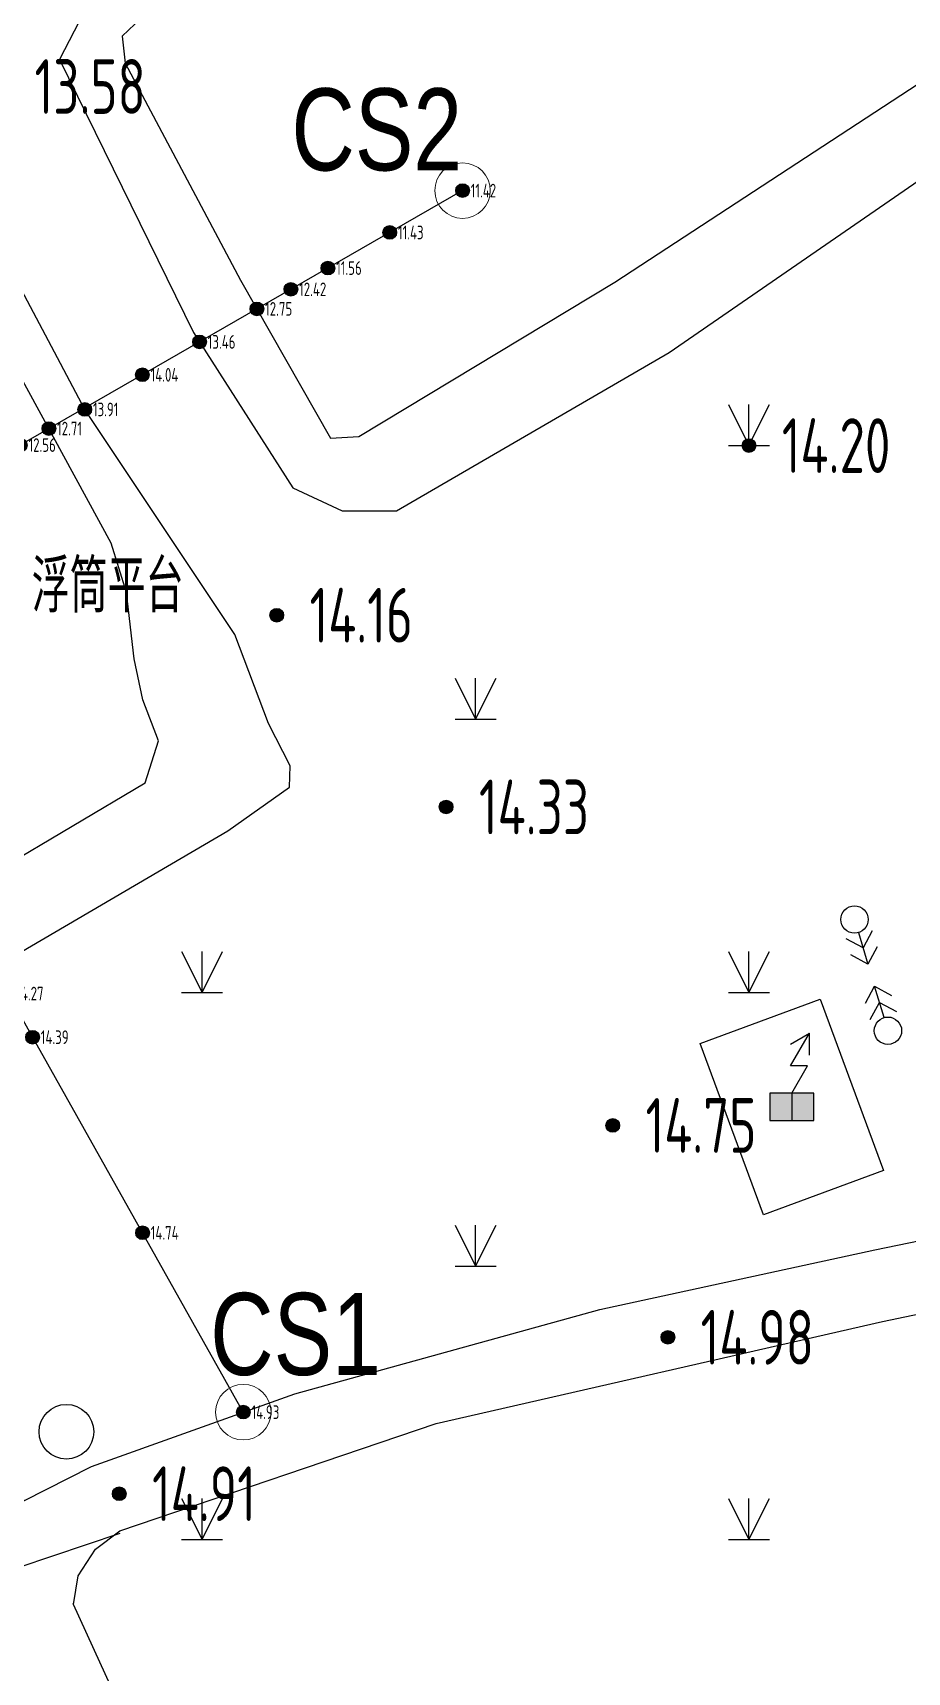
# Model space of a CAD drawing. Extents: x -51322 to 334811, y -147916 to 129288.
# Drawn here: x 222899 to 254878, y -32884 to 27064 of the extents above; entities that cross this region are included whole.
import ezdxf
from ezdxf.enums import TextEntityAlignment as Align

# ---------------------------------------------------------------- set-up
doc = ezdxf.new("R2010")
doc.units = 0
doc.header["$LTSCALE"] = 1000
doc.header["$MEASUREMENT"] = 0
doc.layers.get('0').update_dxf_attribs({"lineweight": 5})
for name, color, linetype in [('DIM_SYMB', 3, 'Continuous'), ('DLSS', 4, 'Continuous'), ('DMTZ', 3, 'Continuous'), ('dmx', 1, 'Continuous'), ('GCD', 1, 'Continuous'), ('GXYZ', 2, 'Continuous'), ('JMD', 6, 'Continuous'), ('PUB_TEXT', 7, 'Continuous'), ('SXSS', 5, 'Continuous'), ('ZBTZ', 3, 'Continuous')]:
    doc.layers.add(name, color=color, linetype=linetype)
doc.styles.add('_TCH_DIM', font='SIMPLEX', dxfattribs={"bigfont": 'GBCBIG'})
doc.styles.get("Standard").update_dxf_attribs({"font": 'gbenor.shx', "bigfont": 'gbcbig.shx'})
doc.styles.add('细等线体', font='', dxfattribs={"width": 0.8})
doc.styles.get('细等线体').set_extended_font_data('FZXiDengXian-Z06S')
doc.linetypes.add('10421', pattern='A,2,[150,AAA.SHX,S=0.5,R=0,X=0,Y=0.5],1e-11', length=2)
doc.linetypes.add('1161', pattern='A,0,[149,AAA.SHX,S=0.15,R=0,X=0,Y=0],-1.6', length=1.6)

# ---------------------------------------------------------------- blocks, each defined once
blk = doc.blocks.new('gc124')
for p, q in [((-0.75, 1.5), (0, 0)), ((0, 0), (0, 1.5)), ((0, 0), (0.75, 1.5)), ((-0.75, 0), (0.75, 0))]:
    blk.add_line(p, q)
blk = doc.blocks.new('*U22')
at = {"linetype": 'Continuous'}
for points in [[(0.8, 1), (-0.8, 1), (0.8, 0)], [(-0.8, 0), (0.8, 0), (-0.8, 1)], [(0.8, 0), (-0.8, 0), (0, 0)]]:
    blk.add_solid(points, dxfattribs=at)
blk = doc.blocks.new('gc129')
at = {"linetype": 'Continuous'}
blk.add_line((0, 0.5), (0, -0.5), dxfattribs=at)
at = {"linetype": 'Continuous', "flags": 128}
for points in [[(-0.052, 1.5), (0.641, 2.7)], [(-0.052, 2.3), (0.641, 2.7)], [(0.641, 1.9), (0.641, 2.7)], [(0.577, 1.5), (-0.052, 1.5)], [(0, 0.5), (0.577, 1.5)], [(-0.8, -0.5), (0, -0.5), (0.8, -0.5), (0.8, 0.5), (-0.8, 0.5), (-0.8, -0.5)]]:
    blk.add_lwpolyline(points, dxfattribs=at)
at = {"linetype": 'Continuous'}
blk.add_blockref('*U22', (0, -0.5), dxfattribs=at)
blk = doc.blocks.new('gc170')
at = {"linetype": 'Continuous'}
blk.add_circle((0, 0), 0.5, dxfattribs=at)
blk = doc.blocks.new('gc013g')
at = {"linetype": 'Continuous', "flags": 128}
for points in [[(-1.116, 0.5), (-0.616, 0), (-1.116, -0.5)], [(-0.5, 0.5), (0, 0), (-0.5, -0.5)]]:
    blk.add_lwpolyline(points, dxfattribs=at)
blk = doc.blocks.new('gc188')
blk.add_circle((0, 0), 1)
blk = doc.blocks.new('gc200')
h = blk.add_hatch(color=256)
edge = h.paths.add_edge_path()
edge.add_arc((0, 0), 0.25, 0, 360)
blk.add_circle((0, 0), 0.25)
blk = doc.blocks.new('dfdfsdf')
at = {"linetype": 'Continuous'}
for centre in [(113986.338, -17447.052), (113978.321, -17491.72, 18.776)]:
    blk.add_circle(centre, 1.015, dxfattribs=at)
at = {"layer": 'DLSS', "linetype": 'Continuous', "flags": 128}
for points, elevation in [([(113905.342, -17538.597), (113907.169, -17536.596), (113913.686, -17530.459), (113924.854, -17521.186), (113938.855, -17511.328), (113952.476, -17503.261), (113966.68, -17496.049), (113966.012, -17494.554), (113962.481, -17486.804), (113961.795, -17485.299), (113964.729, -17483.705), (113968.683, -17491.617), (113970.296, -17494.967), (113972.765, -17493.708), (113980.201, -17491.047), (113991.357, -17487.968), (114001.411, -17485.78), (114001.411, -17485.78), (114017.809, -17482.409), (114027.028, -17480.358), (114038.372, -17478.133)], 16.77), ([(113972.116, -17498.75), (113972.276, -17497.702), (113972.914, -17496.734), (113973.806, -17496.057), (113985.375, -17492.131), (114001.702, -17488.403), (114017.877, -17485.03), (114027.764, -17482.842), (114039.484, -17480.249)], 16.547), ([(113982.321, -17521.08), (113981.808, -17519.977), (113972.116, -17498.75), (113972.102, -17498.719)], 16.547)]:
    blk.add_lwpolyline(points, dxfattribs=dict(at, elevation=elevation))
at = {"layer": 'DMTZ', "linetype": '10421', "flags": 128}
blk.add_lwpolyline([(113876.068, -17488.677), (113896.53, -17477.631), (113910.381, -17470.098), (113913.644, -17469.569), (113916.869, -17469.569), (113919.511, -17470.289), (113920.554, -17470.882), (113932.895, -17490.98), (113940.481, -17491.074), (113941.572, -17491.213), (113943.072, -17490.851), (113962.29, -17480.812), (113964.914, -17479.427), (113965.778, -17478.367), (113966.793, -17476.878), (113977.753, -17470.465), (113980.016, -17468.867), (113980.036, -17468.092), (113979.241, -17466.543), (113978.008, -17463.278), (113972.522, -17455.054), (113966.318, -17443.352), (113966.427, -17443.001), (113968.068, -17441.222), (113970.793, -17438.9), (113973.476, -17436.111), (113981.51, -17428.999), (113989.924, -17420.985), (113999.337, -17412.413)], dxfattribs=at)
blk.add_lwpolyline([(113993.891, -17452.966), (114011.794, -17440.634), (114012.544, -17438.705), (114012.455, -17437.475), (114009.485, -17433.002), (114000.883, -17420.609), (113999.625, -17420.001), (113997.956, -17419.817), (113983.752, -17430.241), (113972.49, -17440.542), (113971.604, -17442.257), (113976.496, -17452.235), (113980.131, -17457.923), (113981.941, -17458.758), (113983.926, -17458.758)], close=True, dxfattribs=at)
at = {"layer": 'dmx', "linetype": 'Continuous'}
for p, q in [((113978.321, -17491.72), (113950.583, -17442.377)), ((113986.338, -17447.052), (113914.94, -17488.126))]:
    blk.add_line(p, q, dxfattribs=at)
at = {"layer": 'GXYZ', "linetype": 'Continuous'}
for p, q in [((114000.819, -17474.186), (114001.164, -17475.333)), ((114001.753, -17477.293), (114001.408, -17476.146))]:
    blk.add_line(p, q, dxfattribs=at)
at = {"layer": 'GXYZ', "color": 2, "linetype": 'Continuous', "elevation": 15.94, "flags": 128}
blk.add_lwpolyline([(113997.35, -17484.504), (113995.033, -17478.239), (113999.413, -17476.618), (114001.731, -17482.884)], close=True, dxfattribs=at)
at = {"layer": 'SXSS', "linetype": 'Continuous', "flags": 128}
blk.add_lwpolyline([(113875.63, -17487.929), (113903.756, -17472.296), (113910.866, -17468.607), (113914.263, -17468.037), (113917.511, -17468.384), (113920.883, -17469.524), (113922.189, -17470.145), (113933.199, -17487.967), (113934.465, -17488.944), (113938.043, -17489.209), (113940.206, -17488.947), (113958.698, -17478.221), (113974.732, -17468.706), (113975.223, -17467.177), (113974.643, -17465.677), (113974.328, -17464.175), (113974.048, -17461.745), (113973.494, -17459.946), (113963.997, -17442.518), (113964.384, -17441.465), (113979.999, -17429.443), (113989.646, -17420.453), (113998.897, -17411.663)], dxfattribs=at)
at = {"layer": 'SXSS', "linetype": 'Continuous', "elevation": 13.776, "flags": 128}
blk.add_lwpolyline([(113978.213, -17450.327), (113981.512, -17456.099), (113982.547, -17456.039), (113991.911, -17450.4), (114008.704, -17439.41), (114008.854, -17437.73), (113998.843, -17422.022), (113997.378, -17422.105), (113984.779, -17431.076), (113973.888, -17441.402), (113974.004, -17442.388), (113978.213, -17450.327)], dxfattribs=at)
at = {"layer": 'ZBTZ', "linetype": '1161', "elevation": 16.122, "flags": 128}
blk.add_lwpolyline([(113967.647, -17498.216), (113973.816, -17496.139)], dxfattribs=at)
at = {"layer": 'GCD', "linetype": 'Continuous'}
ref = blk.add_blockref('gc200', (113969.487, -17443.246, 13.577), dxfattribs=at)
ref.add_attrib('height', '13.58', dxfattribs={"linetype": 'Continuous', "height": 2, "width": 0.8}).set_placement((113970.687, -17443.246, 13.577), align=Align.MIDDLE_LEFT)
ref = blk.add_blockref('gc200', (113986.338, -17447.052, 11.42), dxfattribs=at)
ref.add_attrib('height', '11.42', dxfattribs={"linetype": 'Continuous', "height": 0.5, "width": 0.8}).set_placement((113986.638, -17447.052, 11.42), align=Align.MIDDLE_LEFT)
ref = blk.add_blockref('gc200', (113983.676, -17448.583, 11.43), dxfattribs=at)
ref.add_attrib('height', '11.43', dxfattribs={"linetype": 'Continuous', "height": 0.5, "width": 0.8}).set_placement((113983.976, -17448.583, 11.43), align=Align.MIDDLE_LEFT)
ref = blk.add_blockref('gc200', (113981.416, -17449.884, 11.56), dxfattribs=at)
ref.add_attrib('height', '11.56', dxfattribs={"linetype": 'Continuous', "height": 0.5, "width": 0.8}).set_placement((113981.716, -17449.884, 11.56), align=Align.MIDDLE_LEFT)
ref = blk.add_blockref('gc200', (113980.062, -17450.662, 12.42), dxfattribs=at)
ref.add_attrib('height', '12.42', dxfattribs={"linetype": 'Continuous', "height": 0.5, "width": 0.8}).set_placement((113980.362, -17450.662), align=Align.MIDDLE_LEFT)
ref = blk.add_blockref('gc200', (113978.818, -17451.378, 12.75), dxfattribs=at)
ref.add_attrib('height', '12.75', dxfattribs={"linetype": 'Continuous', "height": 0.5, "width": 0.8}).set_placement((113979.118, -17451.378), align=Align.MIDDLE_LEFT)
ref = blk.add_blockref('gc200', (113976.72, -17452.585, 13.46), dxfattribs=at)
ref.add_attrib('height', '13.46', dxfattribs={"linetype": 'Continuous', "height": 0.5, "width": 0.8}).set_placement((113977.02, -17452.585), align=Align.MIDDLE_LEFT)
ref = blk.add_blockref('gc200', (113974.629, -17453.788, 14.04), dxfattribs=at)
ref.add_attrib('height', '14.04', dxfattribs={"linetype": 'Continuous', "height": 0.5, "width": 0.8}).set_placement((113974.929, -17453.788), align=Align.MIDDLE_LEFT)
ref = blk.add_blockref('gc200', (113972.522, -17455.054, 13.914), dxfattribs=at)
ref.add_attrib('height', '13.91', dxfattribs={"linetype": 'Continuous', "height": 0.5, "width": 0.8}).set_placement((113972.822, -17455.054, 13.914), align=Align.MIDDLE_LEFT)
ref = blk.add_blockref('gc200', (113971.21, -17455.754, 12.71), dxfattribs=at)
ref.add_attrib('height', '12.71', dxfattribs={"linetype": 'Continuous', "height": 0.5, "width": 0.8}).set_placement((113971.51, -17455.754, 12.71), align=Align.MIDDLE_LEFT)
ref = blk.add_blockref('gc200', (113996.814, -17456.377, 14.196), dxfattribs=at)
ref.add_attrib('height', '14.20', dxfattribs={"linetype": 'Continuous', "height": 2, "width": 0.8}).set_placement((113998.014, -17456.377, 14.196), align=Align.MIDDLE_LEFT)
ref = blk.add_blockref('gc200', (113970.165, -17456.356, 12.56), dxfattribs=at)
ref.add_attrib('height', '12.56', dxfattribs={"linetype": 'Continuous', "height": 0.5, "width": 0.8}).set_placement((113970.465, -17456.356, 12.56), align=Align.MIDDLE_LEFT)
ref = blk.add_blockref('gc200', (113979.545, -17462.578, 14.162), dxfattribs=at)
ref.add_attrib('height', '14.16', dxfattribs={"linetype": 'Continuous', "height": 2, "width": 0.8}).set_placement((113980.745, -17462.578, 14.162), align=Align.MIDDLE_LEFT)
ref = blk.add_blockref('gc200', (113985.739, -17469.591, 14.325), dxfattribs=at)
ref.add_attrib('height', '14.33', dxfattribs={"linetype": 'Continuous', "height": 2, "width": 0.8}).set_placement((113986.939, -17469.591, 14.325), align=Align.MIDDLE_LEFT)
ref = blk.add_blockref('gc200', (113969.717, -17476.414, 14.27), dxfattribs=at)
ref.add_attrib('height', '14.27', dxfattribs={"linetype": 'Continuous', "height": 0.5, "width": 0.8}).set_placement((113970.017, -17476.414, 18.776), align=Align.MIDDLE_LEFT)
ref = blk.add_blockref('gc200', (113970.614, -17478.01, 14.39), dxfattribs=at)
ref.add_attrib('height', '14.39', dxfattribs={"linetype": 'Continuous', "height": 0.5, "width": 0.8}).set_placement((113970.914, -17478.01, 18.776), align=Align.MIDDLE_LEFT)
ref = blk.add_blockref('gc200', (113991.832, -17481.235, 14.75), dxfattribs=at)
ref.add_attrib('height', '14.75', dxfattribs={"linetype": 'Continuous', "height": 2, "width": 0.8}).set_placement((113993.032, -17481.235, 14.75), align=Align.MIDDLE_LEFT)
ref = blk.add_blockref('gc200', (113974.635, -17485.161, 14.74), dxfattribs=at)
ref.add_attrib('height', '14.74', dxfattribs={"linetype": 'Continuous', "height": 0.5, "width": 0.8}).set_placement((113974.935, -17485.161, 18.776), align=Align.MIDDLE_LEFT)
ref = blk.add_blockref('gc200', (113993.847, -17488.983, 14.981), dxfattribs=at)
ref.add_attrib('height', '14.98', dxfattribs={"linetype": 'Continuous', "height": 2, "width": 0.8}).set_placement((113995.047, -17488.983, 14.981), align=Align.MIDDLE_LEFT)
ref = blk.add_blockref('gc200', (113978.321, -17491.72, 14.93), dxfattribs=at)
ref.add_attrib('height', '14.93', dxfattribs={"linetype": 'Continuous', "height": 0.5, "width": 0.8}).set_placement((113978.621, -17491.72, 18.776), align=Align.MIDDLE_LEFT)
ref = blk.add_blockref('gc200', (113973.785, -17494.703, 14.911), dxfattribs=at)
ref.add_attrib('height', '14.91', dxfattribs={"linetype": 'Continuous', "height": 2, "width": 0.8}).set_placement((113974.985, -17494.703, 14.911), align=Align.MIDDLE_LEFT)
at = {"layer": 'GXYZ', "linetype": 'Continuous'}
for name, p in [('gc170', (114000.675, -17473.707)), ('gc170', (114001.896, -17477.772)), ('gc129', (113998.382, -17480.561)), ('gc188', (113971.849, -17492.436, 15.91))]:
    blk.add_blockref(name, p, dxfattribs=at)
for p, rotation in [((114001.164, -17475.333), 286.7186389190904), ((114001.408, -17476.146), 106.7186389190904)]:
    blk.add_blockref('gc013g', p, dxfattribs=dict(at, rotation=rotation))
at = {"layer": 'ZBTZ', "linetype": 'Continuous'}
for p in [(113996.814, -17456.377), (113986.814, -17466.377), (113976.814, -17476.377), (113996.814, -17476.377), (113986.814, -17486.377), (113976.814, -17496.377), (113996.814, -17496.377)]:
    blk.add_blockref('gc124', p, dxfattribs=at)
at = {"layer": 'JMD', "linetype": 'Continuous', "style": '细等线体', "width": 0.8}
for s, p in [('CS2', (113983.203, -17444.813)), ('CS1', (113980.233, -17488.86))]:
    blk.add_text(s, height=3, dxfattribs=at).set_placement(p, align=Align.MIDDLE)

msp = doc.modelspace()

# ---------------------------------------------------------------- linework, layer by layer
at = {"layer": 'DIM_SYMB'}
msp.add_lwpolyline([(229639.8, 5267.7, 0, 0, 0), (214814.2, 5267.7, 0, 0, 0), (212867.1, 926.9, 0, 533.3, 0), (213685.6, 2751.8, 0, 0, 0)], format="xyseb", dxfattribs=at)

# ---------------------------------------------------------------- block references
at = {"xscale": 1000, "yscale": 1000, "zscale": 1000}
msp.add_blockref('dfdfsdf', (-113747722.4, 17468345.6, -15245.7), dxfattribs=at)

# ---------------------------------------------------------------- texts
at = {"layer": 'PUB_TEXT', "color": 7, "style": '_TCH_DIM'}
msp.add_text('浮筒平台', height=1929.08, dxfattribs=at).set_placement((222860.5, 5867.7))

doc.saveas('drawing.dxf')
